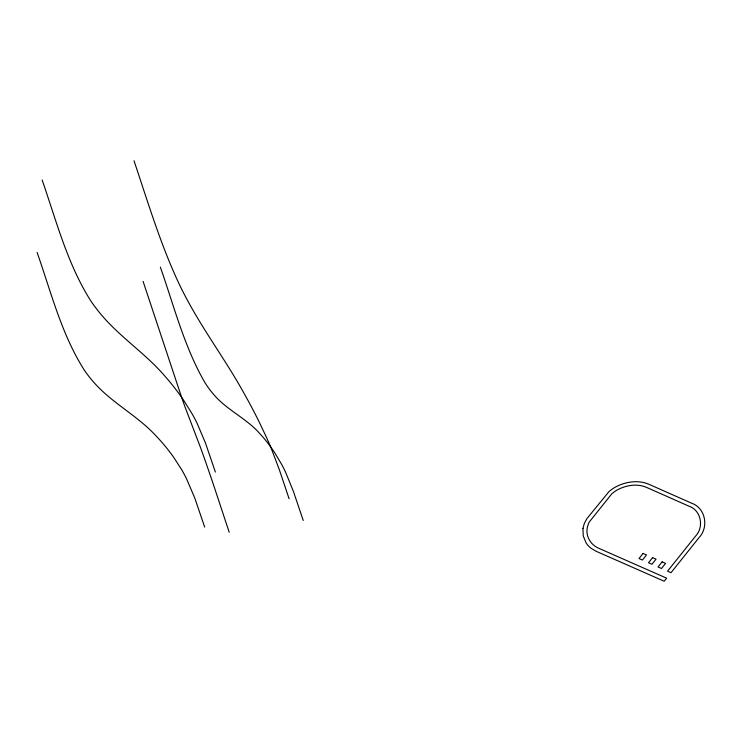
<?xml version="1.0" encoding="UTF-8"?>
<svg xmlns="http://www.w3.org/2000/svg" width="742" height="742" viewBox="0 0 742 742"><rect width="100%" height="100%" fill="white"/><g stroke="black" fill="none" stroke-linecap="round" stroke-linejoin="round"><path stroke-width="1.11" d="M181.502 469.408L173.461 456.998A459.205 290.224 -30 0 0 155.579 435.424C137.233 415.557 112.339 403.212 94.373 382.955A295.78 186.938 -30 0 1 84.588 370.536C61.521 334.54 51.161 292.367 37.1 252.438M303.246 520.476L293.47 491.584L285.753 472.589A383.289 186.836 -66.1 0 0 281.413 463.963L274.642 452.648A459.205 223.843 -66.1 0 0 260.201 434.051C246.539 418.219 226.319 409.936 213.037 393.705A295.78 144.18 -66.1 0 1 205.08 382.872C184.211 346.931 174.073 306.084 160.355 267.157M289.102 498.791L279.27 469.51L271.257 448.428A383.289 137.789 44.3 0 0 266.601 437.659L259.208 422.003A459.205 165.086 44.3 0 0 243.061 391.572C226.217 361.345 205.599 333.408 188.96 303.051A295.78 106.329 44.3 0 1 180.093 285.967C160.893 245.75 148.196 202.891 134.005 160.764M215.375 472.07L205.469 443.002L197.001 423.051A383.289 242.077 -6.1 0 0 191.89 413.442L183.562 400.142A459.205 290.02 -6.1 0 0 164.882 376.129C145.376 353.313 119.592 336.896 100.448 313.736A295.78 186.808 -6.1 0 1 90.246 300.037C67.188 263.243 56.281 220.615 42.118 179.981M229.213 532.283L213.39 484.47A383.289 11.38 73.8 0 0 210.478 475.9L206.61 464.705A459.205 13.634 73.8 0 0 200.099 446.452L185.231 407.488A295.78 8.783 73.8 0 1 181.456 396.831L143.095 281.394M204.681 527.089L194.794 498.095L186.465 478.581A383.289 242.244 -30 0 0 181.502 469.408M582.971 528.387L583.249 535.928L586.097 542.921A31.591 24.273 -18.2 0 0 591.272 548.403L596.021 551.223L664.173 581.236L666.631 578.176L598.599 548.208C590.957 544.99 585.744 536.624 587.182 528.313A26.656 20.479 -18.2 0 1 589.352 521.904L611.816 493.801A26.527 20.386 -18.2 0 1 618.336 489.368C627.018 485.018 637.675 483.45 646.764 487.494L688.984 506.183C701.338 510.403 704.232 527.265 695.402 536.318L667.559 571.164L671.009 572.694L698.843 537.839C709.064 527.414 705.707 507.955 691.433 503.113L649.213 484.424C638.751 479.749 626.452 481.502 616.454 486.539A30.626 23.531 -18.2 0 0 608.932 491.677L586.913 518.612L584.325 523.462L582.971 528.387M643.073 553.43L639.001 558.531L642.451 560.052L646.523 554.96L643.073 553.43M652.589 557.641L648.517 562.742L651.968 564.263L656.039 559.171L652.589 557.641M662.114 561.861L658.043 566.953L661.484 568.483L665.555 563.382L662.114 561.861"/></g></svg>
